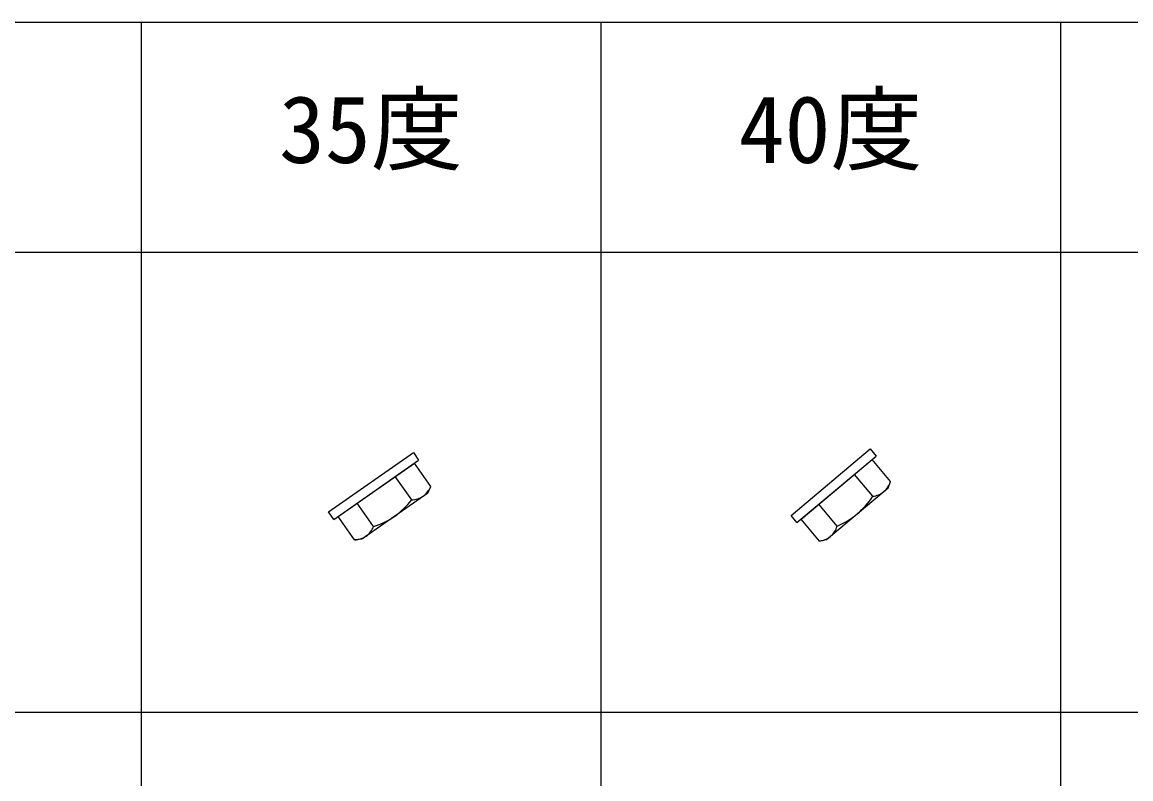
# Model space of a CAD drawing. Units: millimetres, scale not verified. Extents: x -390 to 390, y -260 to 278.
# Drawn here: x -100.4 to -3.9, y 194.2 to 260 of the extents above; entities that cross this region are included whole.
import ezdxf
from ezdxf.enums import TextEntityAlignment as Align

# ---------------------------------------------------------------- set-up
doc = ezdxf.new("R2010")
doc.units = ezdxf.units.MM
doc.header["$LTSCALE"] = 2
for name, color, linetype in [('0-0', 3, 'Continuous'), ('F-0', 4, 'Continuous'), ('F-E', 6, 'Continuous')]:
    doc.layers.add(name, color=color, linetype=linetype)
doc.styles.add('ＭＳ ゴシック', font='')
doc.styles.get('ＭＳ ゴシック').set_extended_font_data('MS Gothic')

msp = doc.modelspace()

# ---------------------------------------------------------------- linework, layer by layer
at = {"layer": '0-0'}
for p, q in [((-73.227, 216.764), (-65.855, 221.926)), ((-32.933, 216.495), (-26.039, 222.28)), ((-32.582, 216.789), (-26.39, 221.985)), ((-24.791, 220.079), (-26.39, 221.985)), ((-72.852, 217.027), (-66.23, 221.663)), ((-64.804, 219.625), (-66.23, 221.663)), ((-66.459, 218.466), (-67.886, 220.504)), ((-26.339, 218.781), (-27.938, 220.686)), ((-25.005, 219.492), (-24.791, 220.079)), ((-65.068, 219.059), (-70.802, 215.044)), ((-65.068, 219.059), (-64.804, 219.625)), ((-25.005, 219.492), (-30.367, 214.992)), ((-69.77, 216.148), (-71.196, 218.186)), ((-29.435, 216.183), (-31.034, 218.088)), ((-73.227, 216.764), (-73.686, 217.419)), ((-32.933, 216.495), (-33.447, 217.107)), ((-71.425, 214.989), (-72.852, 217.027)), ((-30.983, 214.884), (-32.582, 216.789)), ((-70.802, 215.044), (-71.425, 214.989)), ((-30.367, 214.992), (-30.983, 214.884))]:
    msp.add_line(p, q, dxfattribs=at)
for points in [[(-33.447, 217.107), (-26.553, 222.893), (-26.039, 222.28)], [(-73.686, 217.419), (-66.314, 222.581), (-65.855, 221.926)]]:
    msp.add_lwpolyline(points, dxfattribs=at)
for centre, radius, start, end in [((-26.714, 220.69), 2.018, 312.025, 342.383), ((-66.667, 220.401), 2.018, 307.025, 337.383), ((-26.605, 220.778), 2.015, 277.59, 308.039), ((-72.133, 222.906), 7.205, 305.641, 321.956), ((-66.55, 220.479), 2.015, 272.59, 303.039), ((-32.378, 222.709), 7.205, 310.641, 326.956), ((-32.255, 222.814), 7.206, 293.045, 309.359), ((-71.63, 216.922), 2.015, 306.965, 337.409), ((-72.002, 223), 7.206, 288.045, 304.359), ((-31.356, 216.792), 2.015, 311.965, 342.409), ((-71.518, 217.008), 2.021, 272.642, 302.958), ((-31.251, 216.887), 2.021, 277.642, 307.958)]:
    msp.add_arc(centre, radius, start, end, dxfattribs=at)
at = {"layer": 'F-0'}
for p, q in [((-90, 260), (-90, -260)), ((-50, 260), (-50, -260)), ((-10, 260), (-10, -260)), ((-370, 200), (390, 200))]:
    msp.add_line(p, q, dxfattribs=at)
at = {"layer": 'F-E'}
for p, q in [((-390, 260), (390, 260)), ((-390, 240), (390, 240))]:
    msp.add_line(p, q, dxfattribs=at)

# ---------------------------------------------------------------- texts
at = {"layer": 'F-0', "color": 7, "style": 'ＭＳ ゴシック'}
for s, p in [('35度', (-78, 246)), ('40度', (-38, 246))]:
    msp.add_text(s, height=5.865, dxfattribs=at).set_placement(p, align=Align.BOTTOM_LEFT)

doc.saveas('drawing.dxf')
